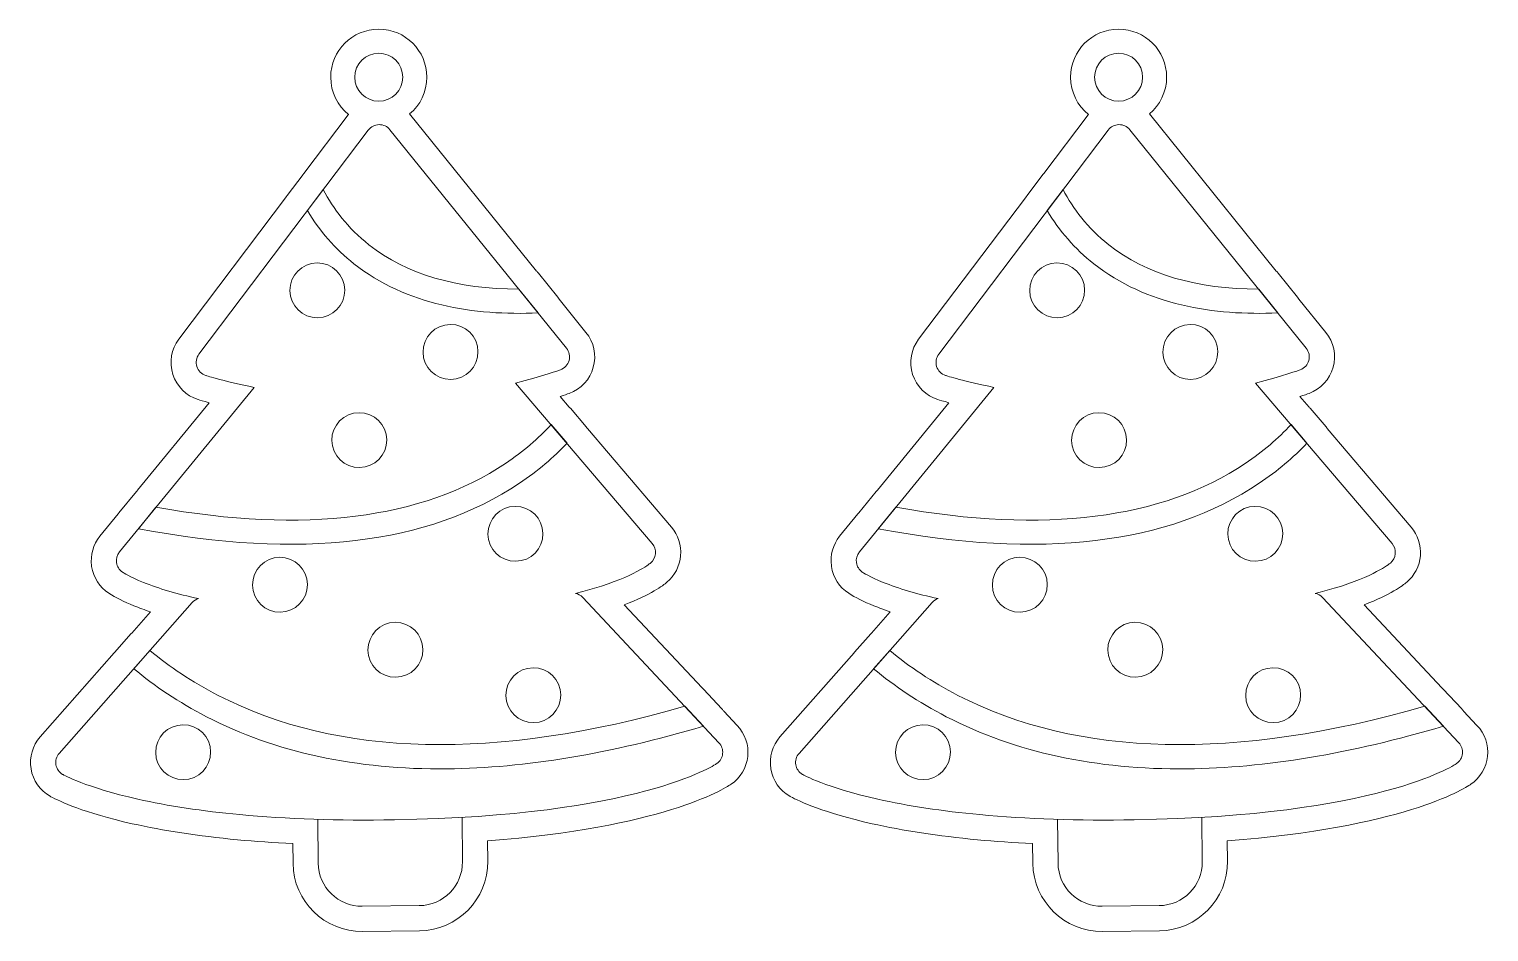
# Model space of a CAD drawing. Header units: centimetres. Extents: x -19.9 to 19.8, y -14.3 to 14.8.
# Drawn here: x 6.74 to 19.76, y -14.27 to -6.21 of the extents above; entities that cross this region are included whole.
import ezdxf

# ---------------------------------------------------------------- set-up
doc = ezdxf.new("R2010")
doc.units = ezdxf.units.CM
doc.header["$MEASUREMENT"] = 0
for name, color, linetype in [('layer 1', 7, 'Continuous'), ('layer 2', 7, 'Continuous'), ('layer 3', 7, 'Continuous')]:
    doc.layers.add(name, color=color, linetype=linetype)

msp = doc.modelspace()

# ---------------------------------------------------------------- linework, layer by layer
at = {"layer": 'layer 1', "lineweight": 9}
for points, knots in [([(9.59022, -6.9717), (9.49343, -6.89314), (9.43156, -6.7732), (9.43156, -6.63881), (9.43156, -6.63881), (9.43156, -6.40214), (9.6234, -6.2103), (9.86006, -6.2103), (9.86006, -6.2103), (10.09673, -6.2103), (10.28857, -6.40214), (10.28857, -6.63881), (10.28857, -6.63881), (10.28857, -6.77057), (10.2291, -6.88844), (10.13555, -6.96703)], [0, 0, 0, 0, 0.2, 0.2, 0.2, 0.2, 0.4, 0.4, 0.4, 0.4, 0.6, 0.6, 0.6, 0.6, 1, 1, 1, 1]), ([(16.19022, -6.9717), (16.09343, -6.89314), (16.03156, -6.7732), (16.03156, -6.63881), (16.03156, -6.63881), (16.03156, -6.40214), (16.2234, -6.2103), (16.46006, -6.2103), (16.46006, -6.2103), (16.69673, -6.2103), (16.88857, -6.40214), (16.88857, -6.63881), (16.88857, -6.63881), (16.88857, -6.77057), (16.8291, -6.88844), (16.73555, -6.96703)], [0, 0, 0, 0, 0.2, 0.2, 0.2, 0.2, 0.4, 0.4, 0.4, 0.4, 0.6, 0.6, 0.6, 0.6, 1, 1, 1, 1]), ([(9.86006, -6.42455), (9.97839, -6.42455), (10.07432, -6.52048), (10.07432, -6.63881), (10.07432, -6.63881), (10.07432, -6.75713), (9.97839, -6.85306), (9.86006, -6.85306), (9.86006, -6.85306), (9.74174, -6.85306), (9.64581, -6.75713), (9.64581, -6.63881), (9.64581, -6.63881), (9.64581, -6.52048), (9.74174, -6.42455), (9.86006, -6.42455)], [0, 0, 0, 0, 0.2, 0.2, 0.2, 0.2, 0.4, 0.4, 0.4, 0.4, 0.6, 0.6, 0.6, 0.6, 1, 1, 1, 1]), ([(16.46006, -6.42455), (16.57839, -6.42455), (16.67432, -6.52048), (16.67432, -6.63881), (16.67432, -6.63881), (16.67432, -6.75713), (16.57839, -6.85306), (16.46006, -6.85306), (16.46006, -6.85306), (16.34174, -6.85306), (16.24581, -6.75713), (16.24581, -6.63881), (16.24581, -6.63881), (16.24581, -6.52048), (16.34174, -6.42455), (16.46006, -6.42455)], [0, 0, 0, 0, 0.2, 0.2, 0.2, 0.2, 0.4, 0.4, 0.4, 0.4, 0.6, 0.6, 0.6, 0.6, 1, 1, 1, 1]), ([(9.59022, -6.9717), (9.58922, -6.97301), (9.5882, -6.97434), (9.5872, -6.97567), (9.5872, -6.97567), (9.5872, -6.97567), (9.19289, -7.49758), (9.19289, -7.49758), (9.19289, -7.49758), (9.19031, -7.50064), (9.18751, -7.50354), (9.18508, -7.50682), (9.18508, -7.50682), (9.18508, -7.50682), (9.04333, -7.69431), (9.04333, -7.69431), (9.04333, -7.69431), (9.04131, -7.69698), (9.03981, -7.69986), (9.03798, -7.70261), (9.03798, -7.70261), (9.03798, -7.70261), (8.07543, -8.97651), (8.07543, -8.97651), (8.07543, -8.97651), (8.00909, -9.06573), (7.98901, -9.1822), (8.02271, -9.29099), (8.02271, -9.29099), (8.05746, -9.39824), (8.14156, -9.48185), (8.24802, -9.51544), (8.24802, -9.51544), (8.26291, -9.52027), (8.29668, -9.53042), (8.34609, -9.54402), (8.34609, -9.54402), (8.34609, -9.54402), (7.70849, -10.32385), (7.70849, -10.32385), (7.70849, -10.32385), (7.70505, -10.32754), (7.70147, -10.33105), (7.69827, -10.33506), (7.69827, -10.33506), (7.69827, -10.33506), (7.54209, -10.52596), (7.54209, -10.52596), (7.54209, -10.52596), (7.53922, -10.52948), (7.53681, -10.53338), (7.53413, -10.53706), (7.53413, -10.53706), (7.53413, -10.53706), (7.37142, -10.73622), (7.37142, -10.73622), (7.37142, -10.73622), (7.31207, -10.81072), (7.2858, -10.90425), (7.29761, -10.99928), (7.29761, -10.99928), (7.29791, -11.00146), (7.29818, -11.00371), (7.29854, -11.00596), (7.29854, -11.00596), (7.31368, -11.10396), (7.36907, -11.19067), (7.45212, -11.24491), (7.45212, -11.24491), (7.50887, -11.2819), (7.58637, -11.32045), (7.67571, -11.35613), (7.67571, -11.35613), (7.72249, -11.37505), (7.7718, -11.39302), (7.82342, -11.41023), (7.82342, -11.41023), (7.82342, -11.41023), (7.65582, -11.60031), (7.65582, -11.60031), (7.65582, -11.60031), (7.65379, -11.60242), (7.65135, -11.60393), (7.64938, -11.60615), (7.64938, -11.60615), (7.64938, -11.60615), (7.50517, -11.76971), (7.50517, -11.76971), (7.50517, -11.76971), (7.50314, -11.77198), (7.5018, -11.77467), (7.49984, -11.77708), (7.49984, -11.77708), (7.49984, -11.77708), (6.83934, -12.5259), (6.83934, -12.5259), (6.83934, -12.5259), (6.77116, -12.60414), (6.74141, -12.70783), (6.75792, -12.8118), (6.75792, -12.8118), (6.77515, -12.91543), (6.83709, -13.00464), (6.92795, -13.05642), (6.92795, -13.05642), (6.9314, -13.05839), (6.93141, -13.05849), (6.93491, -13.06033), (6.93491, -13.06033), (7.01033, -13.10086), (7.23209, -13.20573), (7.6611, -13.30118), (7.6611, -13.30118), (7.9358, -13.36339), (8.25161, -13.41154), (8.60015, -13.44445), (8.60015, -13.44445), (8.75881, -13.45915), (8.92347, -13.47039), (9.09302, -13.47854), (9.09302, -13.47854), (9.09302, -13.47854), (9.09488, -13.655), (9.09488, -13.655), (9.09488, -13.655), (9.09843, -13.99363), (9.37689, -14.26627), (9.71561, -14.26271), (9.71561, -14.26271), (9.71561, -14.26271), (10.22384, -14.2574), (10.22384, -14.2574), (10.22384, -14.2574), (10.56249, -14.2538), (10.83513, -13.97533), (10.83158, -13.63672), (10.83158, -13.63672), (10.83158, -13.63672), (10.82966, -13.45476), (10.82966, -13.45476), (10.82966, -13.45476), (12.38026, -13.33796), (12.93565, -12.99494), (13.0028, -12.94965), (13.0028, -12.94965), (13.08656, -12.89214), (13.14077, -12.80094), (13.15135, -12.70059), (13.15135, -12.70059), (13.16262, -12.59846), (13.12814, -12.49786), (13.05671, -12.42387), (13.05671, -12.42387), (13.05671, -12.42387), (12.93784, -12.29682), (12.93784, -12.29682), (12.93784, -12.29682), (12.93278, -12.28998), (12.92743, -12.28332), (12.92148, -12.27692), (12.92148, -12.27692), (12.92148, -12.27692), (12.75605, -12.1), (12.75605, -12.1), (12.75605, -12.1), (12.75234, -12.09609), (12.74788, -12.0932), (12.74394, -12.08959), (12.74394, -12.08959), (12.74394, -12.08959), (12.04977, -11.34733), (12.04977, -11.34733), (12.04977, -11.34733), (12.28688, -11.25721), (12.39612, -11.1752), (12.43006, -11.14631), (12.43006, -11.14631), (12.50135, -11.08624), (12.54481, -11.00256), (12.55248, -10.90928), (12.55248, -10.90928), (12.55965, -10.81722), (12.5299, -10.72489), (12.47122, -10.65617), (12.47122, -10.65617), (12.47122, -10.65617), (11.72143, -9.77502), (11.72143, -9.77502), (11.72143, -9.77502), (11.71795, -9.77022), (11.71513, -9.76506), (11.71125, -9.76052), (11.71125, -9.76052), (11.71125, -9.76052), (11.56958, -9.59404), (11.56958, -9.59404), (11.56958, -9.59404), (11.56623, -9.59019), (11.5621, -9.58726), (11.55857, -9.58359), (11.55857, -9.58359), (11.55857, -9.58359), (11.47808, -9.48897), (11.47808, -9.48897), (11.47808, -9.48897), (11.51535, -9.47685), (11.54273, -9.46715), (11.55887, -9.46102), (11.55887, -9.46102), (11.66416, -9.4221), (11.74457, -9.3348), (11.77385, -9.22807), (11.77385, -9.22807), (11.80408, -9.11893), (11.77907, -9.0018), (11.70868, -8.91683), (11.70868, -8.91683), (11.70868, -8.91683), (11.4692, -8.61994), (11.4692, -8.61994), (11.4692, -8.61994), (11.46504, -8.61356), (11.46099, -8.60716), (11.45619, -8.60127), (11.45619, -8.60127), (11.45619, -8.60127), (11.28483, -8.38891), (11.28483, -8.38891), (11.28483, -8.38891), (11.2793, -8.38209), (11.27334, -8.37562), (11.26713, -8.36947), (11.26713, -8.36947), (11.26713, -8.36947), (10.13555, -6.96703), (10.13555, -6.96703)], [0, 0, 0, 0, 0.01666667, 0.01666667, 0.01666667, 0.01666667, 0.03333333, 0.03333333, 0.03333333, 0.03333333, 0.05, 0.05, 0.05, 0.05, 0.06666667, 0.06666667, 0.06666667, 0.06666667, 0.08333333, 0.08333333, 0.08333333, 0.08333333, 0.1, 0.1, 0.1, 0.1, 0.11666667, 0.11666667, 0.11666667, 0.11666667, 0.13333333, 0.13333333, 0.13333333, 0.13333333, 0.15, 0.15, 0.15, 0.15, 0.16666667, 0.16666667, 0.16666667, 0.16666667, 0.18333333, 0.18333333, 0.18333333, 0.18333333, 0.2, 0.2, 0.2, 0.2, 0.21666667, 0.21666667, 0.21666667, 0.21666667, 0.23333333, 0.23333333, 0.23333333, 0.23333333, 0.25, 0.25, 0.25, 0.25, 0.26666667, 0.26666667, 0.26666667, 0.26666667, 0.28333333, 0.28333333, 0.28333333, 0.28333333, 0.3, 0.3, 0.3, 0.3, 0.31666667, 0.31666667, 0.31666667, 0.31666667, 0.33333333, 0.33333333, 0.33333333, 0.33333333, 0.35, 0.35, 0.35, 0.35, 0.36666667, 0.36666667, 0.36666667, 0.36666667, 0.38333333, 0.38333333, 0.38333333, 0.38333333, 0.4, 0.4, 0.4, 0.4, 0.41666667, 0.41666667, 0.41666667, 0.41666667, 0.43333333, 0.43333333, 0.43333333, 0.43333333, 0.45, 0.45, 0.45, 0.45, 0.46666667, 0.46666667, 0.46666667, 0.46666667, 0.48333333, 0.48333333, 0.48333333, 0.48333333, 0.5, 0.5, 0.5, 0.5, 0.51666667, 0.51666667, 0.51666667, 0.51666667, 0.53333333, 0.53333333, 0.53333333, 0.53333333, 0.55, 0.55, 0.55, 0.55, 0.56666667, 0.56666667, 0.56666667, 0.56666667, 0.58333333, 0.58333333, 0.58333333, 0.58333333, 0.6, 0.6, 0.6, 0.6, 0.61666667, 0.61666667, 0.61666667, 0.61666667, 0.63333333, 0.63333333, 0.63333333, 0.63333333, 0.65, 0.65, 0.65, 0.65, 0.66666667, 0.66666667, 0.66666667, 0.66666667, 0.68333333, 0.68333333, 0.68333333, 0.68333333, 0.7, 0.7, 0.7, 0.7, 0.71666667, 0.71666667, 0.71666667, 0.71666667, 0.73333333, 0.73333333, 0.73333333, 0.73333333, 0.75, 0.75, 0.75, 0.75, 0.76666667, 0.76666667, 0.76666667, 0.76666667, 0.78333333, 0.78333333, 0.78333333, 0.78333333, 0.8, 0.8, 0.8, 0.8, 0.81666667, 0.81666667, 0.81666667, 0.81666667, 0.83333333, 0.83333333, 0.83333333, 0.83333333, 0.85, 0.85, 0.85, 0.85, 0.86666667, 0.86666667, 0.86666667, 0.86666667, 0.88333333, 0.88333333, 0.88333333, 0.88333333, 0.9, 0.9, 0.9, 0.9, 0.91666667, 0.91666667, 0.91666667, 0.91666667, 0.93333333, 0.93333333, 0.93333333, 0.93333333, 0.95, 0.95, 0.95, 0.95, 0.96666667, 0.96666667, 0.96666667, 0.96666667, 1, 1, 1, 1]), ([(16.19022, -6.9717), (16.18922, -6.97301), (16.1882, -6.97434), (16.1872, -6.97567), (16.1872, -6.97567), (16.1872, -6.97567), (15.79289, -7.49758), (15.79289, -7.49758), (15.79289, -7.49758), (15.79031, -7.50064), (15.78751, -7.50354), (15.78508, -7.50682), (15.78508, -7.50682), (15.78508, -7.50682), (15.64333, -7.69431), (15.64333, -7.69431), (15.64333, -7.69431), (15.64131, -7.69698), (15.63981, -7.69986), (15.63798, -7.70261), (15.63798, -7.70261), (15.63798, -7.70261), (14.67543, -8.97651), (14.67543, -8.97651), (14.67543, -8.97651), (14.60909, -9.06573), (14.58901, -9.1822), (14.62271, -9.29099), (14.62271, -9.29099), (14.65746, -9.39824), (14.74156, -9.48185), (14.84802, -9.51544), (14.84802, -9.51544), (14.86291, -9.52027), (14.89668, -9.53042), (14.94609, -9.54402), (14.94609, -9.54402), (14.94609, -9.54402), (14.30849, -10.32385), (14.30849, -10.32385), (14.30849, -10.32385), (14.30505, -10.32754), (14.30147, -10.33105), (14.29827, -10.33506), (14.29827, -10.33506), (14.29827, -10.33506), (14.14209, -10.52596), (14.14209, -10.52596), (14.14209, -10.52596), (14.13922, -10.52948), (14.13681, -10.53338), (14.13413, -10.53706), (14.13413, -10.53706), (14.13413, -10.53706), (13.97142, -10.73622), (13.97142, -10.73622), (13.97142, -10.73622), (13.91207, -10.81072), (13.8858, -10.90425), (13.89761, -10.99928), (13.89761, -10.99928), (13.89791, -11.00146), (13.89818, -11.00371), (13.89854, -11.00596), (13.89854, -11.00596), (13.91368, -11.10396), (13.96907, -11.19067), (14.05212, -11.24491), (14.05212, -11.24491), (14.10887, -11.2819), (14.18637, -11.32045), (14.27571, -11.35613), (14.27571, -11.35613), (14.32249, -11.37505), (14.3718, -11.39302), (14.42342, -11.41023), (14.42342, -11.41023), (14.42342, -11.41023), (14.25582, -11.60031), (14.25582, -11.60031), (14.25582, -11.60031), (14.25379, -11.60242), (14.25135, -11.60393), (14.24938, -11.60615), (14.24938, -11.60615), (14.24938, -11.60615), (14.10517, -11.76971), (14.10517, -11.76971), (14.10517, -11.76971), (14.10314, -11.77198), (14.1018, -11.77467), (14.09984, -11.77708), (14.09984, -11.77708), (14.09984, -11.77708), (13.43934, -12.5259), (13.43934, -12.5259), (13.43934, -12.5259), (13.37116, -12.60414), (13.34141, -12.70783), (13.35792, -12.8118), (13.35792, -12.8118), (13.37515, -12.91543), (13.43709, -13.00464), (13.52795, -13.05642), (13.52795, -13.05642), (13.5314, -13.05839), (13.53141, -13.05849), (13.53491, -13.06033), (13.53491, -13.06033), (13.61033, -13.10086), (13.83209, -13.20573), (14.2611, -13.30118), (14.2611, -13.30118), (14.5358, -13.36339), (14.85161, -13.41154), (15.20015, -13.44445), (15.20015, -13.44445), (15.35881, -13.45915), (15.52347, -13.47039), (15.69302, -13.47854), (15.69302, -13.47854), (15.69302, -13.47854), (15.69488, -13.655), (15.69488, -13.655), (15.69488, -13.655), (15.69843, -13.99363), (15.97689, -14.26627), (16.31561, -14.26271), (16.31561, -14.26271), (16.31561, -14.26271), (16.82384, -14.2574), (16.82384, -14.2574), (16.82384, -14.2574), (17.16249, -14.2538), (17.43513, -13.97533), (17.43158, -13.63672), (17.43158, -13.63672), (17.43158, -13.63672), (17.42966, -13.45476), (17.42966, -13.45476), (17.42966, -13.45476), (18.98026, -13.33796), (19.53565, -12.99494), (19.6028, -12.94965), (19.6028, -12.94965), (19.68656, -12.89214), (19.74077, -12.80094), (19.75135, -12.70059), (19.75135, -12.70059), (19.76262, -12.59846), (19.72814, -12.49786), (19.65671, -12.42387), (19.65671, -12.42387), (19.65671, -12.42387), (19.53784, -12.29682), (19.53784, -12.29682), (19.53784, -12.29682), (19.53278, -12.28998), (19.52743, -12.28332), (19.52148, -12.27692), (19.52148, -12.27692), (19.52148, -12.27692), (19.35605, -12.1), (19.35605, -12.1), (19.35605, -12.1), (19.35234, -12.09609), (19.34788, -12.0932), (19.34394, -12.08959), (19.34394, -12.08959), (19.34394, -12.08959), (18.64977, -11.34733), (18.64977, -11.34733), (18.64977, -11.34733), (18.88688, -11.25721), (18.99612, -11.1752), (19.03006, -11.14631), (19.03006, -11.14631), (19.10135, -11.08624), (19.14481, -11.00256), (19.15248, -10.90928), (19.15248, -10.90928), (19.15965, -10.81722), (19.1299, -10.72489), (19.07122, -10.65617), (19.07122, -10.65617), (19.07122, -10.65617), (18.32143, -9.77502), (18.32143, -9.77502), (18.32143, -9.77502), (18.31795, -9.77022), (18.31513, -9.76506), (18.31125, -9.76052), (18.31125, -9.76052), (18.31125, -9.76052), (18.16958, -9.59404), (18.16958, -9.59404), (18.16958, -9.59404), (18.16623, -9.59019), (18.1621, -9.58726), (18.15857, -9.58359), (18.15857, -9.58359), (18.15857, -9.58359), (18.07808, -9.48897), (18.07808, -9.48897), (18.07808, -9.48897), (18.11535, -9.47685), (18.14273, -9.46715), (18.15887, -9.46102), (18.15887, -9.46102), (18.26416, -9.4221), (18.34457, -9.3348), (18.37385, -9.22807), (18.37385, -9.22807), (18.40408, -9.11893), (18.37907, -9.0018), (18.30868, -8.91683), (18.30868, -8.91683), (18.30868, -8.91683), (18.0692, -8.61994), (18.0692, -8.61994), (18.0692, -8.61994), (18.06504, -8.61356), (18.06099, -8.60716), (18.05619, -8.60127), (18.05619, -8.60127), (18.05619, -8.60127), (17.88483, -8.38891), (17.88483, -8.38891), (17.88483, -8.38891), (17.8793, -8.38209), (17.87334, -8.37562), (17.86713, -8.36947), (17.86713, -8.36947), (17.86713, -8.36947), (16.73555, -6.96703), (16.73555, -6.96703)], [0, 0, 0, 0, 0.01666667, 0.01666667, 0.01666667, 0.01666667, 0.03333333, 0.03333333, 0.03333333, 0.03333333, 0.05, 0.05, 0.05, 0.05, 0.06666667, 0.06666667, 0.06666667, 0.06666667, 0.08333333, 0.08333333, 0.08333333, 0.08333333, 0.1, 0.1, 0.1, 0.1, 0.11666667, 0.11666667, 0.11666667, 0.11666667, 0.13333333, 0.13333333, 0.13333333, 0.13333333, 0.15, 0.15, 0.15, 0.15, 0.16666667, 0.16666667, 0.16666667, 0.16666667, 0.18333333, 0.18333333, 0.18333333, 0.18333333, 0.2, 0.2, 0.2, 0.2, 0.21666667, 0.21666667, 0.21666667, 0.21666667, 0.23333333, 0.23333333, 0.23333333, 0.23333333, 0.25, 0.25, 0.25, 0.25, 0.26666667, 0.26666667, 0.26666667, 0.26666667, 0.28333333, 0.28333333, 0.28333333, 0.28333333, 0.3, 0.3, 0.3, 0.3, 0.31666667, 0.31666667, 0.31666667, 0.31666667, 0.33333333, 0.33333333, 0.33333333, 0.33333333, 0.35, 0.35, 0.35, 0.35, 0.36666667, 0.36666667, 0.36666667, 0.36666667, 0.38333333, 0.38333333, 0.38333333, 0.38333333, 0.4, 0.4, 0.4, 0.4, 0.41666667, 0.41666667, 0.41666667, 0.41666667, 0.43333333, 0.43333333, 0.43333333, 0.43333333, 0.45, 0.45, 0.45, 0.45, 0.46666667, 0.46666667, 0.46666667, 0.46666667, 0.48333333, 0.48333333, 0.48333333, 0.48333333, 0.5, 0.5, 0.5, 0.5, 0.51666667, 0.51666667, 0.51666667, 0.51666667, 0.53333333, 0.53333333, 0.53333333, 0.53333333, 0.55, 0.55, 0.55, 0.55, 0.56666667, 0.56666667, 0.56666667, 0.56666667, 0.58333333, 0.58333333, 0.58333333, 0.58333333, 0.6, 0.6, 0.6, 0.6, 0.61666667, 0.61666667, 0.61666667, 0.61666667, 0.63333333, 0.63333333, 0.63333333, 0.63333333, 0.65, 0.65, 0.65, 0.65, 0.66666667, 0.66666667, 0.66666667, 0.66666667, 0.68333333, 0.68333333, 0.68333333, 0.68333333, 0.7, 0.7, 0.7, 0.7, 0.71666667, 0.71666667, 0.71666667, 0.71666667, 0.73333333, 0.73333333, 0.73333333, 0.73333333, 0.75, 0.75, 0.75, 0.75, 0.76666667, 0.76666667, 0.76666667, 0.76666667, 0.78333333, 0.78333333, 0.78333333, 0.78333333, 0.8, 0.8, 0.8, 0.8, 0.81666667, 0.81666667, 0.81666667, 0.81666667, 0.83333333, 0.83333333, 0.83333333, 0.83333333, 0.85, 0.85, 0.85, 0.85, 0.86666667, 0.86666667, 0.86666667, 0.86666667, 0.88333333, 0.88333333, 0.88333333, 0.88333333, 0.9, 0.9, 0.9, 0.9, 0.91666667, 0.91666667, 0.91666667, 0.91666667, 0.93333333, 0.93333333, 0.93333333, 0.93333333, 0.95, 0.95, 0.95, 0.95, 0.96666667, 0.96666667, 0.96666667, 0.96666667, 1, 1, 1, 1])]:
    msp.add_open_spline(points, degree=3, knots=knots, dxfattribs=at)
at = {"layer": 'layer 2', "lineweight": 9}
for points, knots in [([(12.89402, -12.57925), (12.89402, -12.57925), (11.68014, -11.2813), (11.68014, -11.2813), (11.68014, -11.2813), (11.66197, -11.26224), (11.63787, -11.25006), (11.61375, -11.24619), (11.61375, -11.24619), (11.67285, -11.23185), (11.72977, -11.21615), (11.78347, -11.19992), (11.78347, -11.19992), (12.13756, -11.09354), (12.27068, -10.9867), (12.28465, -10.9746), (12.28465, -10.9746), (12.3098, -10.95374), (12.32561, -10.92435), (12.32829, -10.89171), (12.32829, -10.89171), (12.33089, -10.85851), (12.32056, -10.82609), (12.29998, -10.80201), (12.29998, -10.80201), (12.29998, -10.80201), (11.08003, -9.36823), (11.08003, -9.36823), (11.08003, -9.36823), (11.32412, -9.30753), (11.47477, -9.25281), (11.48081, -9.25014), (11.48081, -9.25014), (11.51825, -9.23631), (11.54677, -9.20583), (11.55721, -9.16803), (11.55721, -9.16803), (11.56771, -9.13015), (11.55893, -9.08855), (11.53372, -9.05801), (11.53372, -9.05801), (11.53372, -9.05801), (9.95991, -7.10751), (9.95991, -7.10751), (9.95991, -7.10751), (9.93657, -7.07844), (9.90039, -7.06146), (9.86245, -7.06233), (9.86245, -7.06233), (9.8254, -7.06271), (9.78949, -7.08085), (9.76679, -7.11124), (9.76679, -7.11124), (9.76679, -7.11124), (8.25607, -9.11073), (8.25607, -9.11073), (8.25607, -9.11073), (8.23227, -9.14268), (8.22518, -9.18393), (8.23679, -9.22163), (8.23679, -9.22163), (8.24919, -9.25978), (8.27901, -9.28967), (8.31685, -9.30123), (8.31685, -9.30123), (8.32562, -9.30417), (8.48988, -9.35536), (8.74821, -9.40756), (8.74821, -9.40756), (8.74821, -9.40756), (7.54749, -10.87628), (7.54749, -10.87628), (7.54749, -10.87628), (7.52569, -10.90362), (7.51669, -10.9376), (7.52092, -10.97161), (7.52092, -10.97161), (7.52615, -11.00512), (7.54446, -11.03645), (7.57354, -11.05544), (7.57354, -11.05544), (7.57987, -11.05948), (7.63642, -11.09819), (7.75979, -11.14746), (7.75979, -11.14746), (7.89725, -11.20284), (8.06227, -11.2519), (8.25053, -11.29218), (8.25053, -11.29218), (8.22982, -11.29896), (8.21155, -11.31059), (8.19662, -11.32736), (8.19662, -11.32736), (8.19662, -11.32736), (7.00903, -12.67368), (7.00903, -12.67368), (7.00903, -12.67368), (6.98483, -12.70152), (6.97415, -12.73855), (6.97992, -12.77492), (6.97992, -12.77492), (6.98599, -12.81127), (7.0078, -12.84305), (7.03946, -12.86108), (7.03946, -12.86108), (7.04796, -12.86532), (7.24469, -12.97802), (7.71084, -13.08187), (7.71084, -13.08187), (7.98018, -13.14284), (8.28568, -13.18884), (8.62105, -13.2204), (8.62105, -13.2204), (9.03766, -13.25908), (9.50096, -13.27512), (9.99913, -13.26663), (9.99913, -13.26663), (12.17167, -13.23169), (12.8472, -12.78329), (12.87563, -12.76406), (12.87563, -12.76406), (12.90559, -12.74361), (12.92411, -12.71149), (12.92784, -12.6759), (12.92784, -12.6759), (12.93178, -12.64028), (12.91911, -12.60456), (12.89402, -12.57925)], [0, 0, 0, 0, 0.03030303, 0.03030303, 0.03030303, 0.03030303, 0.06060606, 0.06060606, 0.06060606, 0.06060606, 0.09090909, 0.09090909, 0.09090909, 0.09090909, 0.12121212, 0.12121212, 0.12121212, 0.12121212, 0.15151515, 0.15151515, 0.15151515, 0.15151515, 0.18181818, 0.18181818, 0.18181818, 0.18181818, 0.21212121, 0.21212121, 0.21212121, 0.21212121, 0.24242424, 0.24242424, 0.24242424, 0.24242424, 0.27272727, 0.27272727, 0.27272727, 0.27272727, 0.3030303, 0.3030303, 0.3030303, 0.3030303, 0.33333333, 0.33333333, 0.33333333, 0.33333333, 0.36363636, 0.36363636, 0.36363636, 0.36363636, 0.39393939, 0.39393939, 0.39393939, 0.39393939, 0.42424242, 0.42424242, 0.42424242, 0.42424242, 0.45454545, 0.45454545, 0.45454545, 0.45454545, 0.48484848, 0.48484848, 0.48484848, 0.48484848, 0.51515152, 0.51515152, 0.51515152, 0.51515152, 0.54545455, 0.54545455, 0.54545455, 0.54545455, 0.57575758, 0.57575758, 0.57575758, 0.57575758, 0.60606061, 0.60606061, 0.60606061, 0.60606061, 0.63636364, 0.63636364, 0.63636364, 0.63636364, 0.66666667, 0.66666667, 0.66666667, 0.66666667, 0.6969697, 0.6969697, 0.6969697, 0.6969697, 0.72727273, 0.72727273, 0.72727273, 0.72727273, 0.75757576, 0.75757576, 0.75757576, 0.75757576, 0.78787879, 0.78787879, 0.78787879, 0.78787879, 0.81818182, 0.81818182, 0.81818182, 0.81818182, 0.84848485, 0.84848485, 0.84848485, 0.84848485, 0.87878788, 0.87878788, 0.87878788, 0.87878788, 0.90909091, 0.90909091, 0.90909091, 0.90909091, 0.93939394, 0.93939394, 0.93939394, 0.93939394, 1, 1, 1, 1]), ([(19.49402, -12.57925), (19.49402, -12.57925), (18.28014, -11.2813), (18.28014, -11.2813), (18.28014, -11.2813), (18.26197, -11.26224), (18.23787, -11.25006), (18.21375, -11.24619), (18.21375, -11.24619), (18.27285, -11.23185), (18.32977, -11.21615), (18.38347, -11.19992), (18.38347, -11.19992), (18.73756, -11.09354), (18.87068, -10.9867), (18.88465, -10.9746), (18.88465, -10.9746), (18.9098, -10.95374), (18.92561, -10.92435), (18.92829, -10.89171), (18.92829, -10.89171), (18.93089, -10.85851), (18.92056, -10.82609), (18.89998, -10.80201), (18.89998, -10.80201), (18.89998, -10.80201), (17.68003, -9.36823), (17.68003, -9.36823), (17.68003, -9.36823), (17.92412, -9.30753), (18.07477, -9.25281), (18.08081, -9.25014), (18.08081, -9.25014), (18.11825, -9.23631), (18.14677, -9.20583), (18.15721, -9.16803), (18.15721, -9.16803), (18.16771, -9.13015), (18.15893, -9.08855), (18.13372, -9.05801), (18.13372, -9.05801), (18.13372, -9.05801), (16.55991, -7.10751), (16.55991, -7.10751), (16.55991, -7.10751), (16.53657, -7.07844), (16.50039, -7.06146), (16.46245, -7.06233), (16.46245, -7.06233), (16.4254, -7.06271), (16.38949, -7.08085), (16.36679, -7.11124), (16.36679, -7.11124), (16.36679, -7.11124), (14.85607, -9.11073), (14.85607, -9.11073), (14.85607, -9.11073), (14.83227, -9.14268), (14.82518, -9.18393), (14.83679, -9.22163), (14.83679, -9.22163), (14.84919, -9.25978), (14.87901, -9.28967), (14.91685, -9.30123), (14.91685, -9.30123), (14.92562, -9.30417), (15.08988, -9.35536), (15.34821, -9.40756), (15.34821, -9.40756), (15.34821, -9.40756), (14.14749, -10.87628), (14.14749, -10.87628), (14.14749, -10.87628), (14.12569, -10.90362), (14.11669, -10.9376), (14.12092, -10.97161), (14.12092, -10.97161), (14.12615, -11.00512), (14.14446, -11.03645), (14.17354, -11.05544), (14.17354, -11.05544), (14.17987, -11.05948), (14.23642, -11.09819), (14.35979, -11.14746), (14.35979, -11.14746), (14.49725, -11.20284), (14.66227, -11.2519), (14.85053, -11.29218), (14.85053, -11.29218), (14.82982, -11.29896), (14.81155, -11.31059), (14.79662, -11.32736), (14.79662, -11.32736), (14.79662, -11.32736), (13.60903, -12.67368), (13.60903, -12.67368), (13.60903, -12.67368), (13.58483, -12.70152), (13.57415, -12.73855), (13.57992, -12.77492), (13.57992, -12.77492), (13.58599, -12.81127), (13.6078, -12.84305), (13.63946, -12.86108), (13.63946, -12.86108), (13.64796, -12.86532), (13.84469, -12.97802), (14.31084, -13.08187), (14.31084, -13.08187), (14.58018, -13.14284), (14.88568, -13.18884), (15.22105, -13.2204), (15.22105, -13.2204), (15.63766, -13.25908), (16.10096, -13.27512), (16.59913, -13.26663), (16.59913, -13.26663), (18.77167, -13.23169), (19.4472, -12.78329), (19.47563, -12.76406), (19.47563, -12.76406), (19.50559, -12.74361), (19.52411, -12.71149), (19.52784, -12.6759), (19.52784, -12.6759), (19.53178, -12.64028), (19.51911, -12.60456), (19.49402, -12.57925)], [0, 0, 0, 0, 0.03030303, 0.03030303, 0.03030303, 0.03030303, 0.06060606, 0.06060606, 0.06060606, 0.06060606, 0.09090909, 0.09090909, 0.09090909, 0.09090909, 0.12121212, 0.12121212, 0.12121212, 0.12121212, 0.15151515, 0.15151515, 0.15151515, 0.15151515, 0.18181818, 0.18181818, 0.18181818, 0.18181818, 0.21212121, 0.21212121, 0.21212121, 0.21212121, 0.24242424, 0.24242424, 0.24242424, 0.24242424, 0.27272727, 0.27272727, 0.27272727, 0.27272727, 0.3030303, 0.3030303, 0.3030303, 0.3030303, 0.33333333, 0.33333333, 0.33333333, 0.33333333, 0.36363636, 0.36363636, 0.36363636, 0.36363636, 0.39393939, 0.39393939, 0.39393939, 0.39393939, 0.42424242, 0.42424242, 0.42424242, 0.42424242, 0.45454545, 0.45454545, 0.45454545, 0.45454545, 0.48484848, 0.48484848, 0.48484848, 0.48484848, 0.51515152, 0.51515152, 0.51515152, 0.51515152, 0.54545455, 0.54545455, 0.54545455, 0.54545455, 0.57575758, 0.57575758, 0.57575758, 0.57575758, 0.60606061, 0.60606061, 0.60606061, 0.60606061, 0.63636364, 0.63636364, 0.63636364, 0.63636364, 0.66666667, 0.66666667, 0.66666667, 0.66666667, 0.6969697, 0.6969697, 0.6969697, 0.6969697, 0.72727273, 0.72727273, 0.72727273, 0.72727273, 0.75757576, 0.75757576, 0.75757576, 0.75757576, 0.78787879, 0.78787879, 0.78787879, 0.78787879, 0.81818182, 0.81818182, 0.81818182, 0.81818182, 0.84848485, 0.84848485, 0.84848485, 0.84848485, 0.87878788, 0.87878788, 0.87878788, 0.87878788, 0.90909091, 0.90909091, 0.90909091, 0.90909091, 0.93939394, 0.93939394, 0.93939394, 0.93939394, 1, 1, 1, 1]), ([(10.60258, -13.24485), (10.60258, -13.24485), (10.60674, -13.63909), (10.60674, -13.63909), (10.60674, -13.63909), (10.60901, -13.85409), (10.43655, -14.03023), (10.22155, -14.03249), (10.22155, -14.03249), (10.22155, -14.03249), (9.71327, -14.0378), (9.71327, -14.0378), (9.71327, -14.0378), (9.49829, -14.04012), (9.32214, -13.86766), (9.31993, -13.6526), (9.31993, -13.6526), (9.31993, -13.6526), (9.31583, -13.26239), (9.31583, -13.26239)], [0, 0, 0, 0, 0.16666667, 0.16666667, 0.16666667, 0.16666667, 0.33333333, 0.33333333, 0.33333333, 0.33333333, 0.5, 0.5, 0.5, 0.5, 0.66666667, 0.66666667, 0.66666667, 0.66666667, 1, 1, 1, 1]), ([(17.20258, -13.24485), (17.20258, -13.24485), (17.20674, -13.63909), (17.20674, -13.63909), (17.20674, -13.63909), (17.20901, -13.85409), (17.03655, -14.03023), (16.82155, -14.03249), (16.82155, -14.03249), (16.82155, -14.03249), (16.31327, -14.0378), (16.31327, -14.0378), (16.31327, -14.0378), (16.09829, -14.04012), (15.92214, -13.86766), (15.91993, -13.6526), (15.91993, -13.6526), (15.91993, -13.6526), (15.91583, -13.26239), (15.91583, -13.26239)], [0, 0, 0, 0, 0.16666667, 0.16666667, 0.16666667, 0.16666667, 0.33333333, 0.33333333, 0.33333333, 0.33333333, 0.5, 0.5, 0.5, 0.5, 0.66666667, 0.66666667, 0.66666667, 0.66666667, 1, 1, 1, 1])]:
    msp.add_open_spline(points, degree=3, knots=knots, dxfattribs=at)
at = {"layer": 'layer 3', "color": 114, "lineweight": 9}
for points, knots in [([(9.63838, -8.30369), (10.10673, -8.67401), (10.71095, -8.76822), (11.28114, -8.74258), (11.28114, -8.74258), (11.28114, -8.74258), (11.10985, -8.53018), (11.10985, -8.53018), (11.10985, -8.53018), (10.56007, -8.53023), (10.10604, -8.39772), (9.77253, -8.13406), (9.77253, -8.13406), (9.58372, -7.98476), (9.45388, -7.81283), (9.36458, -7.64243), (9.36458, -7.64243), (9.36458, -7.64243), (9.22289, -7.82992), (9.22289, -7.82992), (9.22289, -7.82992), (9.33154, -8.01058), (9.47104, -8.17137), (9.63838, -8.30369)], [0, 0, 0, 0, 0.14285714, 0.14285714, 0.14285714, 0.14285714, 0.28571429, 0.28571429, 0.28571429, 0.28571429, 0.42857143, 0.42857143, 0.42857143, 0.42857143, 0.57142857, 0.57142857, 0.57142857, 0.57142857, 0.71428571, 0.71428571, 0.71428571, 0.71428571, 1, 1, 1, 1]), ([(16.23838, -8.30369), (16.70673, -8.67401), (17.31095, -8.76822), (17.88114, -8.74258), (17.88114, -8.74258), (17.88114, -8.74258), (17.70985, -8.53018), (17.70985, -8.53018), (17.70985, -8.53018), (17.16007, -8.53023), (16.70604, -8.39772), (16.37253, -8.13406), (16.37253, -8.13406), (16.18372, -7.98476), (16.05388, -7.81283), (15.96458, -7.64243), (15.96458, -7.64243), (15.96458, -7.64243), (15.82289, -7.82992), (15.82289, -7.82992), (15.82289, -7.82992), (15.93154, -8.01058), (16.07104, -8.17137), (16.23838, -8.30369)], [0, 0, 0, 0, 0.14285714, 0.14285714, 0.14285714, 0.14285714, 0.28571429, 0.28571429, 0.28571429, 0.28571429, 0.42857143, 0.42857143, 0.42857143, 0.42857143, 0.57142857, 0.57142857, 0.57142857, 0.57142857, 0.71428571, 0.71428571, 0.71428571, 0.71428571, 1, 1, 1, 1]), ([(9.55687, -8.53847), (9.55828, -8.67379), (9.44968, -8.78466), (9.31427, -8.78609), (9.31427, -8.78609), (9.17891, -8.7875), (9.06805, -8.67896), (9.06664, -8.54365), (9.06664, -8.54365), (9.06521, -8.40823), (9.17374, -8.29732), (9.3091, -8.29586), (9.3091, -8.29586), (9.44452, -8.29443), (9.55544, -8.40306), (9.55687, -8.53847)], [0, 0, 0, 0, 0.2, 0.2, 0.2, 0.2, 0.4, 0.4, 0.4, 0.4, 0.6, 0.6, 0.6, 0.6, 1, 1, 1, 1]), ([(16.15687, -8.53847), (16.15828, -8.67379), (16.04968, -8.78466), (15.91427, -8.78609), (15.91427, -8.78609), (15.77891, -8.7875), (15.66805, -8.67896), (15.66664, -8.54365), (15.66664, -8.54365), (15.66521, -8.40823), (15.77374, -8.29732), (15.9091, -8.29586), (15.9091, -8.29586), (16.04452, -8.29443), (16.15544, -8.40306), (16.15687, -8.53847)], [0, 0, 0, 0, 0.2, 0.2, 0.2, 0.2, 0.4, 0.4, 0.4, 0.4, 0.6, 0.6, 0.6, 0.6, 1, 1, 1, 1]), ([(10.74499, -9.08815), (10.7464, -9.22351), (10.63778, -9.33444), (10.50247, -9.33585), (10.50247, -9.33585), (10.3671, -9.33732), (10.25622, -9.22867), (10.25482, -9.0933), (10.25482, -9.0933), (10.25341, -8.95799), (10.36193, -8.84702), (10.4973, -8.84567), (10.4973, -8.84567), (10.63266, -8.84424), (10.74353, -8.95284), (10.74499, -9.08815)], [0, 0, 0, 0, 0.2, 0.2, 0.2, 0.2, 0.4, 0.4, 0.4, 0.4, 0.6, 0.6, 0.6, 0.6, 1, 1, 1, 1]), ([(17.34499, -9.08815), (17.3464, -9.22351), (17.23778, -9.33444), (17.10247, -9.33585), (17.10247, -9.33585), (16.9671, -9.33732), (16.85622, -9.22867), (16.85482, -9.0933), (16.85482, -9.0933), (16.85341, -8.95799), (16.96193, -8.84702), (17.0973, -8.84567), (17.0973, -8.84567), (17.23266, -8.84424), (17.34353, -8.95284), (17.34499, -9.08815)], [0, 0, 0, 0, 0.2, 0.2, 0.2, 0.2, 0.4, 0.4, 0.4, 0.4, 0.6, 0.6, 0.6, 0.6, 1, 1, 1, 1]), ([(9.93137, -9.87543), (9.9328, -10.01084), (9.82421, -10.12172), (9.68889, -10.12314), (9.68889, -10.12314), (9.55349, -10.12461), (9.44261, -10.01602), (9.44118, -9.8806), (9.44118, -9.8806), (9.43978, -9.74529), (9.5483, -9.63434), (9.68372, -9.63295), (9.68372, -9.63295), (9.81904, -9.63149), (9.92995, -9.74012), (9.93137, -9.87543)], [0, 0, 0, 0, 0.2, 0.2, 0.2, 0.2, 0.4, 0.4, 0.4, 0.4, 0.6, 0.6, 0.6, 0.6, 1, 1, 1, 1]), ([(16.53137, -9.87543), (16.5328, -10.01084), (16.42421, -10.12172), (16.28889, -10.12314), (16.28889, -10.12314), (16.15349, -10.12461), (16.04261, -10.01602), (16.04118, -9.8806), (16.04118, -9.8806), (16.03978, -9.74529), (16.1483, -9.63434), (16.28372, -9.63295), (16.28372, -9.63295), (16.41904, -9.63149), (16.52995, -9.74012), (16.53137, -9.87543)], [0, 0, 0, 0, 0.2, 0.2, 0.2, 0.2, 0.4, 0.4, 0.4, 0.4, 0.6, 0.6, 0.6, 0.6, 1, 1, 1, 1]), ([(11.11408, -10.26357), (11.27945, -10.15255), (11.41991, -10.03128), (11.54004, -9.90633), (11.54004, -9.90633), (11.54004, -9.90633), (11.39832, -9.73979), (11.39832, -9.73979), (11.39832, -9.73979), (11.2843, -9.8616), (11.14959, -9.97967), (10.98991, -10.08654), (10.98991, -10.08654), (10.24751, -10.58341), (9.20189, -10.71381), (7.87247, -10.47741), (7.87247, -10.47741), (7.87247, -10.47741), (7.71635, -10.66841), (7.71635, -10.66841), (7.71635, -10.66841), (9.16188, -10.94443), (10.3019, -10.80932), (11.11408, -10.26357)], [0, 0, 0, 0, 0.14285714, 0.14285714, 0.14285714, 0.14285714, 0.28571429, 0.28571429, 0.28571429, 0.28571429, 0.42857143, 0.42857143, 0.42857143, 0.42857143, 0.57142857, 0.57142857, 0.57142857, 0.57142857, 0.71428571, 0.71428571, 0.71428571, 0.71428571, 1, 1, 1, 1]), ([(17.71408, -10.26357), (17.87945, -10.15255), (18.01991, -10.03128), (18.14004, -9.90633), (18.14004, -9.90633), (18.14004, -9.90633), (17.99832, -9.73979), (17.99832, -9.73979), (17.99832, -9.73979), (17.8843, -9.8616), (17.74959, -9.97967), (17.58991, -10.08654), (17.58991, -10.08654), (16.84751, -10.58341), (15.80189, -10.71381), (14.47247, -10.47741), (14.47247, -10.47741), (14.47247, -10.47741), (14.31635, -10.66841), (14.31635, -10.66841), (14.31635, -10.66841), (15.76188, -10.94443), (16.9019, -10.80932), (17.71408, -10.26357)], [0, 0, 0, 0, 0.14285714, 0.14285714, 0.14285714, 0.14285714, 0.28571429, 0.28571429, 0.28571429, 0.28571429, 0.42857143, 0.42857143, 0.42857143, 0.42857143, 0.57142857, 0.57142857, 0.57142857, 0.57142857, 0.71428571, 0.71428571, 0.71428571, 0.71428571, 1, 1, 1, 1]), ([(11.32439, -10.71152), (11.32585, -10.84687), (11.21726, -10.9578), (11.08194, -10.95921), (11.08194, -10.95921), (10.94655, -10.96064), (10.83566, -10.85206), (10.83425, -10.71669), (10.83425, -10.71669), (10.83283, -10.58133), (10.94136, -10.47041), (11.07678, -10.46899), (11.07678, -10.46899), (11.21209, -10.46756), (11.32301, -10.57616), (11.32439, -10.71152)], [0, 0, 0, 0, 0.2, 0.2, 0.2, 0.2, 0.4, 0.4, 0.4, 0.4, 0.6, 0.6, 0.6, 0.6, 1, 1, 1, 1]), ([(17.92439, -10.71152), (17.92585, -10.84687), (17.81726, -10.9578), (17.68194, -10.95921), (17.68194, -10.95921), (17.54655, -10.96064), (17.43566, -10.85206), (17.43425, -10.71669), (17.43425, -10.71669), (17.43283, -10.58133), (17.54136, -10.47041), (17.67678, -10.46899), (17.67678, -10.46899), (17.81209, -10.46756), (17.92301, -10.57616), (17.92439, -10.71152)], [0, 0, 0, 0, 0.2, 0.2, 0.2, 0.2, 0.4, 0.4, 0.4, 0.4, 0.6, 0.6, 0.6, 0.6, 1, 1, 1, 1]), ([(9.22399, -11.16628), (9.22544, -11.30161), (9.1168, -11.41248), (8.98144, -11.41395), (8.98144, -11.41395), (8.84607, -11.41536), (8.73522, -11.30678), (8.7338, -11.17147), (8.7338, -11.17147), (8.73237, -11.03605), (8.8409, -10.92513), (8.97628, -10.92376), (8.97628, -10.92376), (9.1117, -10.92233), (9.22256, -11.03089), (9.22399, -11.16628)], [0, 0, 0, 0, 0.2, 0.2, 0.2, 0.2, 0.4, 0.4, 0.4, 0.4, 0.6, 0.6, 0.6, 0.6, 1, 1, 1, 1]), ([(15.82399, -11.16628), (15.82544, -11.30161), (15.7168, -11.41248), (15.58144, -11.41395), (15.58144, -11.41395), (15.44607, -11.41536), (15.33522, -11.30678), (15.3338, -11.17147), (15.3338, -11.17147), (15.33237, -11.03605), (15.4409, -10.92513), (15.57628, -10.92376), (15.57628, -10.92376), (15.7117, -10.92233), (15.82256, -11.03089), (15.82399, -11.16628)], [0, 0, 0, 0, 0.2, 0.2, 0.2, 0.2, 0.4, 0.4, 0.4, 0.4, 0.6, 0.6, 0.6, 0.6, 1, 1, 1, 1]), ([(10.25389, -11.7466), (10.25531, -11.88192), (10.14672, -11.99279), (10.0113, -11.99422), (10.0113, -11.99422), (9.87593, -11.99568), (9.76511, -11.88708), (9.76371, -11.75171), (9.76371, -11.75171), (9.76229, -11.61636), (9.87082, -11.50543), (10.00619, -11.50403), (10.00619, -11.50403), (10.14155, -11.50259), (10.25242, -11.6112), (10.25389, -11.7466)], [0, 0, 0, 0, 0.2, 0.2, 0.2, 0.2, 0.4, 0.4, 0.4, 0.4, 0.6, 0.6, 0.6, 0.6, 1, 1, 1, 1]), ([(16.85389, -11.7466), (16.85531, -11.88192), (16.74672, -11.99279), (16.6113, -11.99422), (16.6113, -11.99422), (16.47593, -11.99568), (16.36511, -11.88708), (16.36371, -11.75171), (16.36371, -11.75171), (16.36229, -11.61636), (16.47082, -11.50543), (16.60619, -11.50403), (16.60619, -11.50403), (16.74155, -11.50259), (16.85242, -11.6112), (16.85389, -11.7466)], [0, 0, 0, 0, 0.2, 0.2, 0.2, 0.2, 0.4, 0.4, 0.4, 0.4, 0.6, 0.6, 0.6, 0.6, 1, 1, 1, 1]), ([(10.47133, -12.81176), (11.16541, -12.80443), (11.92873, -12.67698), (12.75729, -12.43058), (12.75729, -12.43058), (12.75729, -12.43058), (12.59186, -12.25367), (12.59186, -12.25367), (12.59186, -12.25367), (10.89865, -12.74011), (9.49995, -12.70817), (8.42593, -12.15591), (8.42593, -12.15591), (8.19379, -12.03646), (7.99262, -11.89943), (7.81819, -11.75503), (7.81819, -11.75503), (7.81819, -11.75503), (7.67396, -11.91849), (7.67396, -11.91849), (7.67396, -11.91849), (7.85979, -12.07189), (8.07441, -12.21797), (8.32272, -12.34607), (8.32272, -12.34607), (8.94144, -12.66509), (9.65909, -12.82034), (10.47133, -12.81176)], [0, 0, 0, 0, 0.125, 0.125, 0.125, 0.125, 0.25, 0.25, 0.25, 0.25, 0.375, 0.375, 0.375, 0.375, 0.5, 0.5, 0.5, 0.5, 0.625, 0.625, 0.625, 0.625, 0.75, 0.75, 0.75, 0.75, 1, 1, 1, 1]), ([(17.07133, -12.81176), (17.76541, -12.80443), (18.52873, -12.67698), (19.35729, -12.43058), (19.35729, -12.43058), (19.35729, -12.43058), (19.19186, -12.25367), (19.19186, -12.25367), (19.19186, -12.25367), (17.49865, -12.74011), (16.09995, -12.70817), (15.02593, -12.15591), (15.02593, -12.15591), (14.79379, -12.03646), (14.59262, -11.89943), (14.41819, -11.75503), (14.41819, -11.75503), (14.41819, -11.75503), (14.27396, -11.91849), (14.27396, -11.91849), (14.27396, -11.91849), (14.45979, -12.07189), (14.67441, -12.21797), (14.92272, -12.34607), (14.92272, -12.34607), (15.54144, -12.66509), (16.25909, -12.82034), (17.07133, -12.81176)], [0, 0, 0, 0, 0.125, 0.125, 0.125, 0.125, 0.25, 0.25, 0.25, 0.25, 0.375, 0.375, 0.375, 0.375, 0.5, 0.5, 0.5, 0.5, 0.625, 0.625, 0.625, 0.625, 0.75, 0.75, 0.75, 0.75, 1, 1, 1, 1]), ([(11.48375, -12.15187), (11.48522, -12.28719), (11.37661, -12.39806), (11.24126, -12.39947), (11.24126, -12.39947), (11.10591, -12.40093), (10.99498, -12.2923), (10.99357, -12.157), (10.99357, -12.157), (10.99214, -12.02157), (11.10072, -11.9107), (11.23609, -11.90929), (11.23609, -11.90929), (11.37151, -11.90786), (11.48238, -12.01646), (11.48375, -12.15187)], [0, 0, 0, 0, 0.2, 0.2, 0.2, 0.2, 0.4, 0.4, 0.4, 0.4, 0.6, 0.6, 0.6, 0.6, 1, 1, 1, 1]), ([(18.08375, -12.15187), (18.08522, -12.28719), (17.97661, -12.39806), (17.84126, -12.39947), (17.84126, -12.39947), (17.70591, -12.40093), (17.59498, -12.2923), (17.59357, -12.157), (17.59357, -12.157), (17.59214, -12.02157), (17.70072, -11.9107), (17.83609, -11.90929), (17.83609, -11.90929), (17.97151, -11.90786), (18.08238, -12.01646), (18.08375, -12.15187)], [0, 0, 0, 0, 0.2, 0.2, 0.2, 0.2, 0.4, 0.4, 0.4, 0.4, 0.6, 0.6, 0.6, 0.6, 1, 1, 1, 1]), ([(8.36007, -12.66046), (8.36148, -12.79593), (8.25289, -12.90671), (8.11758, -12.90813), (8.11758, -12.90813), (7.98215, -12.90954), (7.8713, -12.80104), (7.86987, -12.66565), (7.86987, -12.66565), (7.86846, -12.53033), (7.97701, -12.41946), (8.11242, -12.41804), (8.11242, -12.41804), (8.24773, -12.41659), (8.35866, -12.52521), (8.36007, -12.66046)], [0, 0, 0, 0, 0.2, 0.2, 0.2, 0.2, 0.4, 0.4, 0.4, 0.4, 0.6, 0.6, 0.6, 0.6, 1, 1, 1, 1]), ([(14.96007, -12.66046), (14.96148, -12.79593), (14.85289, -12.90671), (14.71758, -12.90813), (14.71758, -12.90813), (14.58215, -12.90954), (14.4713, -12.80104), (14.46987, -12.66565), (14.46987, -12.66565), (14.46846, -12.53033), (14.57701, -12.41946), (14.71242, -12.41804), (14.71242, -12.41804), (14.84773, -12.41659), (14.95866, -12.52521), (14.96007, -12.66046)], [0, 0, 0, 0, 0.2, 0.2, 0.2, 0.2, 0.4, 0.4, 0.4, 0.4, 0.6, 0.6, 0.6, 0.6, 1, 1, 1, 1])]:
    msp.add_open_spline(points, degree=3, knots=knots, dxfattribs=at)

doc.saveas('drawing.dxf')
